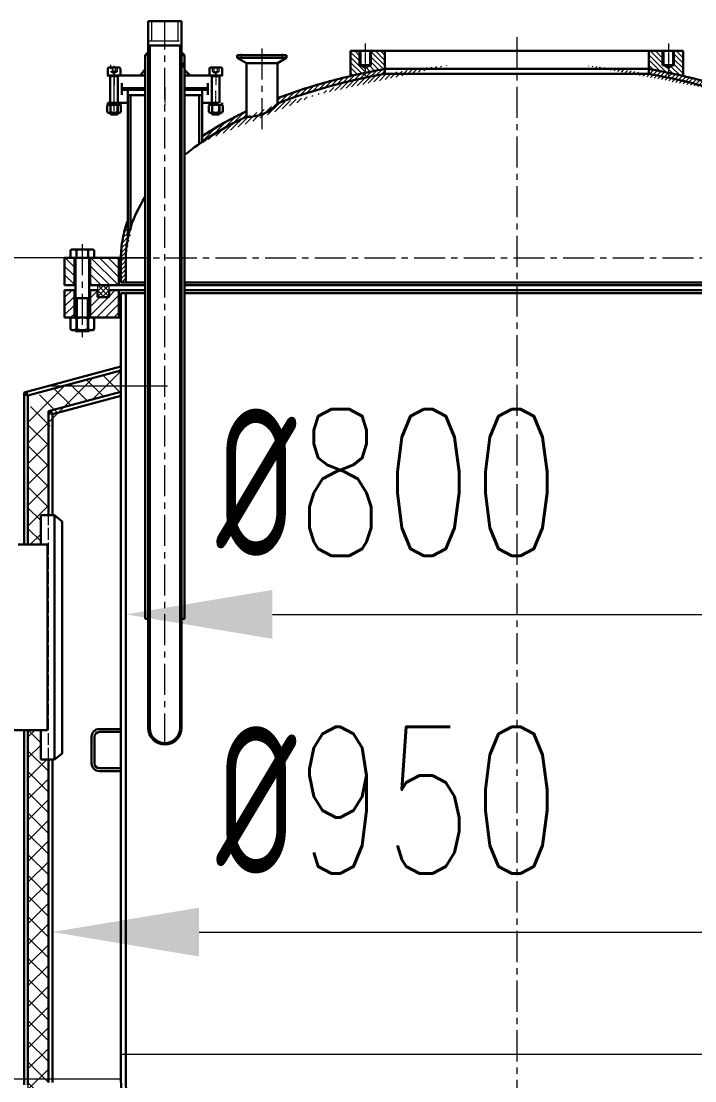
# Model space of a CAD drawing. Header units: inches. Extents: x -169 to 133840, y -13253 to 11464.
# Drawn here: x 111379 to 112068, y 7212 to 8296 of the extents above; entities that cross this region are included whole.
import ezdxf

# ---------------------------------------------------------------- set-up
doc = ezdxf.new("R2010")
doc.units = ezdxf.units.IN
doc.header["$MEASUREMENT"] = 0
for name, pattern in [('ACAD_ISO02W100', [15, 12, -3]), ('ACAD_ISO08W100', [36, 24, -3, 6, -3]), ('CENTER', [50.8, 31.75, -6.35, 6.35, -6.35]), ('CENTER2', [1.125, 0.75, -0.125, 0.125, -0.125])]:
    doc.linetypes.add(name, pattern=pattern)
for name, color, linetype, lineweight in [('1', 1, 'Continuous', 15), ('cc', 93, 'Continuous', 15), ('DH', 1, 'ACAD_ISO08W100', 9), ('lk', 7, 'Continuous', 30), ('pm', 4, 'Continuous', 13), ('XU', 4, 'ACAD_ISO02W100', 13), ('中心线', 1, 'CENTER', 18), ('中心线层', 1, 'CENTER', 13), ('标注层', 4, 'Continuous', 13), ('标注数字', 4, 'Continuous', 9), ('粗线层', 7, 'Continuous', 30), ('细实线', 2, 'Continuous', 25), ('细点画线', 1, 'CENTER2', 13), ('虚线', 4, 'ACAD_ISO02W100', 18), ('轮廓线', 7, 'Continuous', 30)]:
    doc.layers.add(name, color=color, linetype=linetype, lineweight=lineweight)
doc.styles.add('style1', font='txt.shx', dxfattribs={"width": 0.7})
doc.dimstyles.new('iso-025', dxfattribs={"dimscale": 60, "dimtxt": 2.5, "dimasz": 2.5, "dimexe": 0.5, "dimexo": 0, "dimgap": 1, "dimtad": 1, "dimdec": 0, "dimdsep": 46, "dimtxsty": 'style1', "dimcen": 3, "dimclrd": 256, "dimclre": 256, "dimclrt": 256, "dimadec": 0, "dimazin": 2, "dimtfac": 1, "dimtdec": 0, "dimtmove": 0, "dimatfit": 0, "dimfxl": 0, "dimtolj": 1, "dimtzin": 0, "dimlwd": -1, "dimlwe": -1, "dimarcsym": 0})
pattern_1 = [(135, (138952.42148, 4162.92929), (0.08838834765, 0.08838834765), [])]
pattern_2 = [(45, (84820.4647, 4162.9293), (-2.2097087, 2.2097087), [])]

# ---------------------------------------------------------------- blocks, each defined once
blk = doc.blocks.new('*D168')
at = {"layer": 'cc'}
for p, q in [((111486.4, 7677.7), (111486.4, 7719.6)), ((112286.4, 7677.7), (112286.4, 7719.6)), ((111636.4, 7689.6), (112136.4, 7689.6))]:
    blk.add_line(p, q, dxfattribs=at)
for points in [[(111636.4, 7714.6), (111636.4, 7664.6), (111486.4, 7689.6)], [(112136.4, 7714.6), (112136.4, 7664.6), (112286.4, 7689.6)]]:
    blk.add_solid(points, dxfattribs=at)
at = {"layer": 'Defpoints', "color": 0}
for p in [(112286.4, 7689.6), (111486.4, 7677.7), (112286.4, 7677.7)]:
    blk.add_point(p, dxfattribs=at)
at = {"layer": 'cc', "insert": (111754.9, 7824.6), "char_height": 150, "attachment_point": 5, "style": 'style1'}
blk.add_mtext('\\A1;{\\Fisocp.shx|c0;%%C}800', dxfattribs=at)
blk = doc.blocks.new('*D167')
at = {"layer": 'cc'}
for p, q in [((111411.4, 7352.6), (111411.4, 7394.6)), ((112361.4, 7352.6), (112361.4, 7394.6)), ((111561.4, 7364.6), (112211.4, 7364.6))]:
    blk.add_line(p, q, dxfattribs=at)
for points in [[(111561.4, 7389.6), (111561.4, 7339.6), (111411.4, 7364.6)], [(112211.4, 7389.6), (112211.4, 7339.6), (112361.4, 7364.6)]]:
    blk.add_solid(points, dxfattribs=at)
at = {"layer": 'Defpoints', "color": 0}
for p in [(112361.4, 7364.6), (111411.4, 7352.6), (112361.4, 7352.6)]:
    blk.add_point(p, dxfattribs=at)
at = {"layer": 'cc', "insert": (111754.9, 7499.6), "char_height": 150, "attachment_point": 5, "style": 'style1'}
blk.add_mtext('\\A1;{\\Fisocp.shx|c0;%%C}950', dxfattribs=at)
blk = doc.blocks.new('*D169')
at = {"layer": 'cc'}
for p, q in [((111386.4, 7224.7), (111386.4, 6562.8)), ((112386.4, 7208.2), (112386.4, 6562.8)), ((111536.4, 6592.8), (112236.4, 6592.8))]:
    blk.add_line(p, q, dxfattribs=at)
for points in [[(111536.4, 6617.8), (111536.4, 6567.8), (111386.4, 6592.8)], [(112236.4, 6617.8), (112236.4, 6567.8), (112386.4, 6592.8)]]:
    blk.add_solid(points, dxfattribs=at)
at = {"layer": 'Defpoints', "color": 0}
for p in [(111386.4, 7224.7), (112386.4, 7208.2), (112386.4, 6592.8)]:
    blk.add_point(p, dxfattribs=at)
at = {"layer": 'cc', "insert": (111783.9, 6727.8), "char_height": 150, "attachment_point": 5, "style": 'style1'}
blk.add_mtext('\\A1;{\\Fisocp.shx|c0;%%C}1000', dxfattribs=at)
blk = doc.blocks.new('*D170')
at = {"layer": 'cc'}
for p, q in [((111506.4, 8054.2), (110973.9, 8054.2)), ((111003.9, 7904.2), (111003.9, 7364.2)), ((111481.4, 7214.2), (110973.9, 7214.2))]:
    blk.add_line(p, q, dxfattribs=at)
for points in [[(110978.9, 7904.2), (111028.9, 7904.2), (111003.9, 8054.2)], [(110978.9, 7364.2), (111028.9, 7364.2), (111003.9, 7214.2)]]:
    blk.add_solid(points, dxfattribs=at)
at = {"layer": 'Defpoints', "color": 0}
for p in [(111506.4, 8054.2), (111003.9, 7214.2), (111481.4, 7214.2)]:
    blk.add_point(p, dxfattribs=at)
at = {"layer": 'cc', "insert": (110868.9, 7634.2), "char_height": 150, "attachment_point": 5, "rotation": 90, "style": 'style1'}
blk.add_mtext('\\A1;840', dxfattribs=at)

msp = doc.modelspace()

# ---------------------------------------------------------------- hatches: boundary and pattern name
at = {"layer": 'pm', "lineweight": 15}
h = msp.add_hatch(dxfattribs=at)
h.set_pattern_fill('ANSI31', color=256, scale=30, angle=90, style=0)
h.set_pattern_definition([(135, (84820.4647, 4162.9293), (-2.65165043, -2.65165043), [])])
edge = h.paths.add_edge_path()
edge.add_line((112035.4, 8266), (112021.4, 8266))
edge.add_line((112021.4, 8266), (112021.4, 8247.5))
edge.add_spline(control_points=[(112021.4, 8247.5), (112023.1, 8247.2), (112024.7, 8246.9), (112035.6, 8244.9), (112044.8, 8243), (112053.8, 8241)], knot_values=[1.912718, 1.912718, 1.912718, 1.912718, 1.92569, 1.92569, 1.999475, 1.999475, 1.999475, 1.999475], degree=3, periodic=0)
edge.add_line((112053.8, 8241), (112056.4, 8241))
edge.add_line((112056.4, 8241), (112056.4, 8266))
edge.add_line((112056.4, 8266), (112047.4, 8266))
edge.add_line((112047.4, 8266), (112047.4, 8251.5))
edge.add_line((112047.4, 8251.5), (112046.4, 8251.5))
edge.add_line((112046.4, 8251.5), (112041.4, 8248.6))
edge.add_line((112041.4, 8248.6), (112036.4, 8251.5))
edge.add_line((112036.4, 8251.5), (112035.4, 8251.5))
edge.add_line((112035.4, 8251.5), (112035.4, 8266))
edge = h.paths.add_edge_path()
edge.add_line((111751.4, 8263), (111751.4, 8266))
edge.add_line((111751.4, 8266), (111737.4, 8266))
edge.add_line((111737.4, 8266), (111737.4, 8251.5))
edge.add_line((111737.4, 8251.5), (111736.4, 8251.5))
edge.add_line((111736.4, 8251.5), (111731.4, 8248.6))
edge.add_line((111731.4, 8248.6), (111731.4, 8243.7))
edge.add_spline(control_points=[(111731.4, 8243.7), (111734.8, 8244.4), (111738.1, 8245), (111744.8, 8246.3), (111748.1, 8246.9), (111751.4, 8247.5)], knot_values=[1.175646, 1.175646, 1.175646, 1.175646, 1.202494, 1.202494, 1.228864, 1.228864, 1.228864, 1.228864], degree=3, periodic=0)
edge.add_line((111751.4, 8247.5), (111751.4, 8263))
edge = h.paths.add_edge_path()
edge.add_line((111725.4, 8266), (111716.4, 8266))
edge.add_line((111716.4, 8266), (111716.4, 8241))
edge.add_line((111716.4, 8241), (111719.1, 8241))
edge.add_spline(control_points=[(111719.1, 8241), (111723.2, 8241.9), (111727.3, 8242.8), (111731.4, 8243.7)], knot_values=[1.142117, 1.142117, 1.142117, 1.142117, 1.175646, 1.175646, 1.175646, 1.175646], degree=3, periodic=0)
edge.add_line((111731.4, 8243.7), (111731.4, 8248.6))
edge.add_line((111731.4, 8248.6), (111726.4, 8251.5))
edge.add_line((111726.4, 8251.5), (111725.4, 8251.5))
edge.add_line((111725.4, 8251.5), (111725.4, 8266))
at = {"layer": 'pm'}
h = msp.add_hatch(dxfattribs=at)
h.set_pattern_fill('ANSI31', color=256, scale=25, style=0)
h.set_pattern_definition(pattern_2)
edge = h.paths.add_edge_path()
edge.add_ellipse((111886.4, 8054.2), major_axis=(-400, 0), ratio=0.5, start_angle=289.7245, end_angle=307.7496, ccw=False)
edge.add_line((111751.4, 8242.5), (111751.4, 8247.5))
edge.add_spline(control_points=[(111751.4, 8247.5), (111748.1, 8246.9), (111744.8, 8246.3), (111738.1, 8245), (111734.8, 8244.4), (111731.4, 8243.7)], knot_values=[1.175646, 1.175646, 1.175646, 1.175646, 1.202016, 1.202016, 1.228864, 1.228864, 1.228864, 1.228864], degree=3, periodic=0)
edge.add_spline(control_points=[(111731.4, 8243.7), (111727.3, 8242.8), (111723.2, 8241.9), (111719.1, 8241)], knot_values=[1.142117, 1.142117, 1.142117, 1.142117, 1.175646, 1.175646, 1.175646, 1.175646], degree=3, periodic=0)
edge.add_spline(control_points=[(111719.1, 8241), (111708.8, 8238.6), (111698.7, 8236), (111672.4, 8228.6), (111656.6, 8223.4), (111641.6, 8217.7)], knot_values=[0.917579, 0.917579, 0.917579, 0.917579, 1.001842, 1.001842, 1.142117, 1.142117, 1.142117, 1.142117], degree=3, periodic=0)
edge.add_line((111641.6, 8217.7), (111641.6, 8212.3))
edge = h.paths.add_edge_path()
edge.add_spline(control_points=[(112093.7, 8230.5), (112089, 8231.9), (112084.2, 8233.3), (112071, 8236.9), (112062.5, 8239), (112053.8, 8241)], knot_values=[1.999475, 1.999475, 1.999475, 1.999475, 2.040469, 2.040469, 2.111322, 2.111322, 2.111322, 2.111322], degree=3, periodic=0)
edge.add_spline(control_points=[(112053.8, 8241), (112049.7, 8241.9), (112045.6, 8242.8), (112041.4, 8243.7)], knot_values=[1.965935, 1.965935, 1.965935, 1.965935, 1.999475, 1.999475, 1.999475, 1.999475], degree=3, periodic=0)
edge.add_spline(control_points=[(112041.4, 8243.7), (112036.4, 8244.7), (112031.4, 8245.7), (112024.7, 8246.9), (112023.1, 8247.2), (112021.4, 8247.5)], knot_values=[1.912718, 1.912718, 1.912718, 1.912718, 1.952963, 1.952963, 1.965935, 1.965935, 1.965935, 1.965935], degree=3, periodic=0)
edge.add_line((112021.4, 8247.5), (112021.4, 8242.5))
edge.add_ellipse((111886.4, 8054.2), major_axis=(-400, 0), ratio=0.5, start_angle=239.0874, end_angle=250.2761, ccw=False)
edge.add_line((112091.9, 8225.8), (112093.7, 8230.5))
edge = h.paths.add_edge_path()
edge.add_spline(control_points=[(112291.4, 8054.2), (112291.4, 8058.3), (112291.2, 8062.4), (112289.5, 8076.6), (112286.9, 8086.7), (112278.8, 8106.3), (112273.3, 8116), (112259.7, 8134.7), (112251.6, 8143.8), (112240.6, 8154), (112238.8, 8155.6), (112237, 8157.2)], knot_values=[2.622443, 2.622443, 2.622443, 2.622443, 2.681232, 2.681232, 2.825872, 2.825872, 2.970511, 2.970511, 3.11515, 3.11515, 3.141593, 3.141593, 3.141593, 3.141593], degree=3, periodic=0)
edge.add_line((112237, 8157.2), (112235.5, 8153.1))
edge.add_line((112235.5, 8153.1), (112233.1, 8153.9))
edge.add_ellipse((111886.4, 8054.2), major_axis=(-400, 0), ratio=0.5, start_angle=180, end_angle=209.9162, ccw=False)
edge.add_line((112286.4, 8054.2), (112291.4, 8054.2))
edge = h.paths.add_edge_path()
edge.add_spline(control_points=[(112237, 8157.2), (112238.8, 8155.6), (112240.6, 8154), (112251.6, 8143.8), (112259.7, 8134.7), (112273.3, 8116), (112278.8, 8106.3), (112286.9, 8086.7), (112289.5, 8076.6), (112291.2, 8062.4), (112291.4, 8058.3), (112291.4, 8054.2)], knot_values=[2.622443, 2.622443, 2.622443, 2.622443, 2.648885, 2.648885, 2.793525, 2.793525, 2.938164, 2.938164, 3.082803, 3.082803, 3.141593, 3.141593, 3.141593, 3.141593], degree=3, periodic=0)
edge.add_line((112291.4, 8054.2), (112286.4, 8054.2))
edge.add_line((112286.4, 8054.2), (112286.4, 8029.2))
edge.add_line((112286.4, 8029.2), (112291.4, 8029.2))
edge.add_line((112291.4, 8029.2), (112291.4, 8054.2))
edge = h.paths.add_edge_path()
edge.add_line((111609.8, 8198.6), (111609.8, 8204.2))
edge.add_spline(control_points=[(111609.8, 8204.2), (111605.3, 8202), (111600.9, 8199.9), (111596.3, 8197.5), (111596.1, 8197.4), (111595.9, 8197.3)], knot_values=[0.766017, 0.766017, 0.766017, 0.766017, 0.811741, 0.811741, 0.8143, 0.8143, 0.8143, 0.8143], degree=3, periodic=0)
edge.add_spline(control_points=[(111595.9, 8197.3), (111584.7, 8191.5), (111574.2, 8185.3), (111564.4, 8178.8)], knot_values=[0.646576, 0.646576, 0.646576, 0.646576, 0.766017, 0.766017, 0.766017, 0.766017], degree=3, periodic=0)
edge.add_line((111564.4, 8178.8), (111564.4, 8172.8))
edge.add_ellipse((111886.4, 8054.2), major_axis=(-400, 0), ratio=0.5, start_angle=313.7658, end_angle=323.6155, ccw=False)
edge = h.paths.add_edge_path()
edge.add_ellipse((111886.4, 8054.2), major_axis=(-400, 0), ratio=0.5, start_angle=354.2991, end_angle=360, ccw=False)
edge.add_line((111488.4, 8074.1), (111488.4, 8092.3))
edge.add_spline(control_points=[(111488.4, 8092.3), (111486.2, 8086.3), (111484.5, 8080.2), (111482.1, 8067.5), (111481.4, 8060.8), (111481.4, 8054.2)], knot_values=[0, 0, 0, 0, 0.087836, 0.087836, 0.182846, 0.182846, 0.182846, 0.182846], degree=3, periodic=0)
edge.add_line((111481.4, 8054.2), (111486.4, 8054.2))
h = msp.add_hatch(dxfattribs=at)
h.set_pattern_fill('ANSI31', color=256, scale=25, style=0)
h.set_pattern_definition(pattern_2)
edge = h.paths.add_edge_path()
edge.add_ellipse((111886.4, 8054.2), major_axis=(-400, 0), ratio=0.5, start_angle=354.2991, end_angle=360, ccw=False)
edge.add_line((111488.4, 8074.1), (111488.4, 8092.3))
edge.add_spline(control_points=[(111488.4, 8092.3), (111486.2, 8086.3), (111484.5, 8080.2), (111482.1, 8067.5), (111481.4, 8060.8), (111481.4, 8054.2)], knot_values=[0, 0, 0, 0, 0.087836, 0.087836, 0.182846, 0.182846, 0.182846, 0.182846], degree=3, periodic=0)
edge.add_line((111481.4, 8054.2), (111481.4, 8029.2))
edge.add_line((111481.4, 8029.2), (111486.4, 8029.2))
edge.add_line((111486.4, 8029.2), (111486.4, 8054.2))
h = msp.add_hatch(dxfattribs=at)
h.set_pattern_fill('ANSI31', color=256, style=0)
h.set_pattern_definition(pattern_1)
h.paths.add_polyline_path([(111382.4, 7916.7), (111385.4, 7917.5), (111386.4, 7913.6), (111382.4, 7913.6)])
h = msp.add_hatch(dxfattribs=at)
h.set_pattern_fill('ANSI31', color=256, style=0)
h.set_pattern_definition(pattern_1)
h.paths.add_polyline_path([(111407.4, 7897.5), (111410.4, 7898.3), (111411.4, 7894.4), (111407.4, 7894.4)])
at = {"layer": '标注层'}
h = msp.add_hatch(dxfattribs=at)
h.set_pattern_fill('ANSI31', color=256, scale=50, angle=90, style=0)
h.set_pattern_definition([(135, (96387.452, 3981.4923), (-4.4194174, -4.4194174), [])])
h.paths.add_polyline_path([(111449.9, 8054.2), (111449.9, 8026.2), (111457.4, 8026.2), (111469.4, 8026.2), (111479.4, 8026.2), (111479.4, 8054.2)])
h.paths.add_polyline_path([(111433.9, 8054.2), (111423.9, 8054.2), (111423.9, 8026.2), (111433.9, 8026.2)])
h = msp.add_hatch(dxfattribs=at)
h.set_pattern_fill('ANSI37', color=256, scale=30, style=0)
h.set_pattern_definition([(135, (129900.351, 4379.8107), (2.6516504, 2.6516504), []), (45, (129900.351, 4379.8107), (2.6516504, -2.6516504), [])])
h.paths.add_polyline_path([(111457.4, 8026.2), (111469.4, 8026.2), (111469.4, 8021.2), (111457.4, 8021.2)])
h.paths.add_polyline_path([(111457.4, 8021.2), (111469.4, 8021.2), (111469.4, 8014.2), (111457.4, 8014.2)])
h = msp.add_hatch(dxfattribs=at)
h.set_pattern_fill('ANSI31', color=256, scale=50, style=0)
h.set_pattern_definition([(45, (96387.452, 3981.4923), (-4.4194174, 4.4194174), [])])
h.paths.add_polyline_path([(111433.9, 8021.2), (111423.9, 8021.2), (111423.9, 7993.2), (111433.9, 7993.2)])
h.paths.add_polyline_path([(111449.9, 7993.2), (111479.4, 7993.2), (111479.4, 8021.2), (111469.4, 8021.2), (111469.4, 8014.2), (111457.4, 8014.2), (111457.4, 8021.2), (111449.9, 8021.2)])
at = {"layer": '标注数字'}
h = msp.add_hatch(dxfattribs=at)
h.set_pattern_fill('ANSI37', color=256, scale=120, style=0)
h.set_pattern_definition([(45, (96387.452, 3981.492), (-10.606602, 10.606602), []), (135, (96387.452, 3981.492), (-10.606602, -10.606602), [])])
h.paths.add_polyline_path([(111386.4, 7890.6), (111386.4, 7761), (111399.4, 7761), (111399.4, 7791), (111407.4, 7791), (111407.4, 7871.4, -0.339454), (111432.6, 7904.2), (111481.4, 7917.3), (111481.4, 7939), (111408.7, 7919.5, 0.339454)])
h = msp.add_hatch(dxfattribs=at)
h.set_pattern_fill('ANSI37', color=256, scale=120, style=0)
h.set_pattern_definition([(45, (84820.465, 4162.93), (-10.606602, 10.606602), []), (135, (84820.465, 4162.93), (-10.606602, -10.606602), [])])
h.paths.add_polyline_path([(112386.4, 7571), (112373.4, 7571), (112373.4, 7541), (112365.4, 7541), (112365.4, 7210.7), (112365.4, 7208.2), (112386.4, 7208.2)])
edge = h.paths.add_edge_path()
edge.add_ellipse((111886.4, 7183.2), major_axis=(500, 0), ratio=0.5, start_angle=272.6365, end_angle=329.3166)
edge.add_line((112316.4, 7055.6), (112316.4, 7079))
edge.add_spline(control_points=[(112316.4, 7079), (112310.9, 7073.3), (112305, 7067.8), (112287.1, 7052.5), (112274.1, 7043.1), (112245.7, 7025.3), (112230.2, 7016.9), (112197, 7001.3), (112179.4, 6994.1), (112142.2, 6981), (112122.7, 6975.2), (112082.2, 6964.9), (112061.2, 6960.5), (112018.3, 6953.2), (111996.3, 6950.3), (111952.7, 6946.2), (111931.1, 6945), (111909.4, 6944.5)], knot_values=[1.619033, 1.619033, 1.619033, 1.619033, 1.697044, 1.697044, 1.839614, 1.839614, 1.982184, 1.982184, 2.124755, 2.124755, 2.267325, 2.267325, 2.409896, 2.409896, 2.552466, 2.552466, 2.688799, 2.688799, 2.688799, 2.688799], degree=3, periodic=0)
edge.add_line((111909.4, 6944.5), (111909.4, 6933.5))
edge = h.paths.add_edge_path()
edge.add_spline(control_points=[(111863.4, 6944.5), (111855.1, 6944.7), (111846.8, 6945), (111816, 6946.5), (111793.6, 6948.5), (111749.6, 6953.9), (111728, 6957.4), (111685.9, 6966), (111665.5, 6971), (111644.7, 6977.1), (111643.6, 6977.4), (111642.4, 6977.7)], knot_values=[1.034119, 1.034119, 1.034119, 1.034119, 1.086454, 1.086454, 1.229024, 1.229024, 1.371594, 1.371594, 1.514165, 1.514165, 1.52256, 1.52256, 1.52256, 1.52256], degree=3, periodic=0)
edge.add_line((111642.4, 6977.7), (111642.4, 6965))
edge.add_ellipse((111886.4, 7183.2), major_axis=(500, 0), ratio=0.5, start_angle=240.7908, end_angle=267.3635)
edge.add_line((111863.4, 6933.5), (111863.4, 6944.5))
edge = h.paths.add_edge_path()
edge.add_spline(control_points=[(111610.4, 6988.1), (111603.4, 6990.7), (111596.5, 6993.2), (111571.9, 7003), (111555.1, 7010.7), (111523.8, 7027.3), (111509.3, 7036.1), (111494.3, 7046.7), (111492.5, 7048), (111490.7, 7049.4)], knot_values=[0.594916, 0.594916, 0.594916, 0.594916, 0.649198, 0.649198, 0.791769, 0.791769, 0.934339, 0.934339, 0.954226, 0.954226, 0.954226, 0.954226], degree=3, periodic=0)
edge.add_line((111490.7, 7049.4), (111481.4, 7053.9))
edge.add_line((111481.4, 7053.9), (111481.4, 7036.6))
edge.add_ellipse((111886.4, 7183.2), major_axis=(500, 0), ratio=0.5, start_angle=215.9041, end_angle=236.4957)
edge.add_line((111610.4, 6974.7), (111610.4, 6988.1))
edge = h.paths.add_edge_path()
edge.add_line((111407.4, 7208.2), (111386.4, 7208.2))
edge.add_line((111386.4, 7208.2), (111386.4, 7183.2))
edge.add_ellipse((111886.4, 7183.2), major_axis=(500, 0), ratio=0.5, start_angle=180, end_angle=198.1949)
edge.add_line((111411.4, 7105.1), (111411.4, 7154.4))
edge.add_spline(control_points=[(111411.4, 7154.4), (111410.7, 7157.2), (111410.1, 7160), (111408.2, 7170.4), (111407.4, 7178), (111407.4, 7185.7)], knot_values=[0, 0, 0, 0, 0.034258, 0.034258, 0.127804, 0.127804, 0.127804, 0.127804], degree=3, periodic=0)
edge.add_line((111407.4, 7185.7), (111407.4, 7208.2))
h.paths.add_polyline_path([(111407.4, 7366.6), (111386.4, 7371.4), (111386.4, 7208.2), (111407.4, 7208.2), (111407.4, 7210.7)])
h.paths.add_polyline_path([(111407.4, 7429.9), (111386.4, 7435.5), (111386.4, 7371.4), (111407.4, 7366.6)])
h.paths.add_polyline_path([(111407.4, 7541), (111399.4, 7541), (111399.4, 7571), (111386.4, 7571), (111386.4, 7435.5), (111407.4, 7429.9)])
edge = h.paths.add_edge_path()
edge.add_ellipse((111886.4, 7183.2), major_axis=(500, 0), ratio=0.5, start_angle=345.909, end_angle=360, ccw=False)
edge.add_line((112386.4, 7183.2), (112386.4, 7208.2))
edge.add_line((112386.4, 7208.2), (112365.4, 7208.2))
edge.add_line((112365.4, 7208.2), (112365.4, 7185.7))
edge.add_spline(control_points=[(112365.4, 7185.7), (112365.4, 7177.3), (112364.6, 7168.8), (112360.7, 7150), (112357.2, 7139.7), (112352.4, 7129.5)], knot_values=[2.910336, 2.910336, 2.910336, 2.910336, 3.01343, 3.01343, 3.141592, 3.141592, 3.141592, 3.141592], degree=3, periodic=0)
edge.add_line((112352.4, 7129.5), (112371.4, 7122.3))
edge = h.paths.add_edge_path()
edge.add_line((112371.4, 7122.3), (112352.4, 7129.5))
edge.add_spline(control_points=[(112352.4, 7129.5), (112351.9, 7128.4), (112351.3, 7127.3), (112346.8, 7118.2), (112342, 7110.3), (112336.4, 7102.7)], knot_values=[2.79502, 2.79502, 2.79502, 2.79502, 2.809427, 2.809427, 2.910336, 2.910336, 2.910336, 2.910336], degree=3, periodic=0)
edge.add_line((112336.4, 7102.7), (112336.4, 7074.2))
edge.add_ellipse((111886.4, 7183.2), major_axis=(500, 0), ratio=0.5, start_angle=334.1581, end_angle=345.909)
at = {"layer": '粗线层', "lineweight": 30}
h = msp.add_hatch(color=4, dxfattribs=at)
h.paths.add_polyline_path([(111543.4, 8264.6), (111543.4, 8261.6), (111546.4, 8261.6)])
h.paths.add_polyline_path([(111509.4, 8264.6), (111506.4, 8261.6), (111509.4, 8261.6)])
h.paths.add_polyline_path([(111506.4, 8247.4), (111501.1, 8241), (111506.4, 8241)])
h.paths.add_polyline_path([(111546.4, 8246.8), (111546.4, 8241), (111552.1, 8241)])

# ---------------------------------------------------------------- linework, layer by layer
at = {"lineweight": 30}
for p, q in [((111716.4, 8266), (111716.4, 8241)), ((111716.4, 8266), (112056.4, 8266)), ((111726.4, 8266), (111726.4, 8251.5)), ((111736.4, 8266), (111736.4, 8251.5)), ((111751.4, 8266), (111751.4, 8263)), ((111751.4, 8263), (111751.4, 8242.5)), ((112021.4, 8266), (112021.4, 8242.5)), ((112036.4, 8266), (112036.4, 8251.5)), ((112046.4, 8266), (112046.4, 8251.5)), ((112056.4, 8266), (112056.4, 8241)), ((111725.4, 8251.5), (111737.4, 8251.5)), ((111726.4, 8251.5), (111731.4, 8248.6)), ((111736.4, 8251.5), (111731.4, 8248.6)), ((112047.4, 8251.5), (112035.4, 8251.5)), ((112036.4, 8251.5), (112041.4, 8248.6)), ((112046.4, 8251.5), (112041.4, 8248.6)), ((111716.4, 8241), (111719.1, 8241)), ((112053.8, 8241), (112056.4, 8241))]:
    msp.add_line(p, q, dxfattribs=at)
at = {"layer": '1'}
for p, q in [((111471, 8239.9), (111470.4, 8241)), ((111477.8, 8239.9), (111478.4, 8241)), ((111575, 8239.9), (111574.4, 8241)), ((111581.8, 8239.9), (111582.4, 8241)), ((111407.6, 7923.4), (111529.1, 7923.4)), ((112291.4, 7239.2), (111481.4, 7239.2))]:
    msp.add_line(p, q, dxfattribs=at)
at = {"layer": 'DH'}
msp.add_line((111474.4, 8214.1), (111474.4, 8250.8), dxfattribs=at)
at = {"layer": 'lk'}
for p, q in [((111479.5, 8249), (111469.3, 8249)), ((111583.5, 8249), (111573.3, 8249)), ((111467.9, 8247.6), (111467.9, 8241)), ((111467.9, 8241), (111480.9, 8241)), ((111470.4, 8213), (111470.4, 8241)), ((111478.4, 8213), (111478.4, 8241)), ((111480.9, 8241), (111480.9, 8247.6)), ((111571.9, 8247.6), (111571.9, 8241)), ((111574.4, 8213), (111574.4, 8241)), ((111582.4, 8213), (111582.4, 8241)), ((111584.9, 8241), (111584.9, 8247.6)), ((112021.4, 8247.5), (111751.4, 8247.5)), ((111751.4, 8242.5), (112021.4, 8242.5)), ((111467.3, 8203.4), (111467.3, 8210.3)), ((111467.9, 8213), (111481, 8213)), ((111467.9, 8213), (111467.9, 8210.8)), ((111467.9, 8210.8), (111481, 8210.8)), ((111479.7, 8210.8), (111469.1, 8210.8)), ((111470.9, 8210.3), (111470.9, 8203.4)), ((111473.4, 8210.8), (111475.6, 8213)), ((111474.4, 8210.8), (111476.6, 8213)), ((111478, 8210.3), (111478, 8203.4)), ((111478.4, 8203.1), (111478.4, 8210.8)), ((111481, 8210.8), (111481, 8213)), ((111481.5, 8203.4), (111481.5, 8210.3)), ((111571.3, 8203.4), (111571.3, 8210.3)), ((111571.9, 8213), (111571.9, 8210.8)), ((111571.9, 8210.8), (111585, 8210.8)), ((111583.7, 8210.8), (111573.1, 8210.8)), ((111574.9, 8210.3), (111574.9, 8203.4)), ((111577.4, 8210.8), (111579.6, 8213)), ((111578.4, 8210.8), (111580.6, 8213)), ((111582, 8210.3), (111582, 8203.4)), ((111582.4, 8203.1), (111582.4, 8210.8)), ((111585, 8210.8), (111585, 8213)), ((111585.5, 8203.4), (111585.5, 8210.3)), ((111479.7, 8202.8), (111469.1, 8202.8)), ((111470.4, 8201.5), (111470.4, 8202.8)), ((111471, 8200.9), (111470.4, 8201.5)), ((111478.4, 8201.5), (111470.4, 8201.5)), ((111477.8, 8200.9), (111471, 8200.9)), ((111477.8, 8200.9), (111478.4, 8201.5)), ((111478.4, 8201.5), (111478.4, 8202.8)), ((111583.7, 8202.8), (111573.1, 8202.8)), ((111574.4, 8201.5), (111574.4, 8202.8)), ((111575, 8200.9), (111574.4, 8201.5)), ((111582.4, 8201.5), (111574.4, 8201.5)), ((111581.8, 8200.9), (111575, 8200.9)), ((111581.8, 8200.9), (111582.4, 8201.5)), ((111582.4, 8201.5), (111582.4, 8202.8)), ((111506.4, 7685.1), (111509.4, 7685.1)), ((111543.4, 7685.1), (111546.4, 7685.1))]:
    msp.add_line(p, q, dxfattribs=at)
for centre, radius, start, end in [((111469.3, 8247.6), 1.4, 90, 180), ((111479.5, 8247.6), 1.4, 0, 90), ((111573.3, 8247.6), 1.4, 90, 180), ((111583.5, 8247.6), 1.4, 0, 90), ((111469.1, 8207.6), 3.2, 56.3278, 123.6722), ((111474.4, 8198.8), 12, 72.7925, 107.2075), ((111479.7, 8207.6), 3.2, 56.3278, 123.6722), ((111573.1, 8207.6), 3.2, 56.3278, 123.6722), ((111578.4, 8198.8), 12, 72.7925, 107.2075), ((111583.7, 8207.6), 3.2, 56.3278, 123.6722), ((111611.9, 8237.4), 38.8, 266.8362, 319.7905), ((111469.1, 8206), 3.2, 236.3278, 303.6722), ((111474.4, 8214.8), 12, 252.7925, 287.2075), ((111479.7, 8206), 3.2, 236.3278, 303.6722), ((111573.1, 8206), 3.2, 236.3278, 303.6722), ((111578.4, 8214.8), 12, 252.7925, 287.2075), ((111583.7, 8206), 3.2, 236.3278, 303.6722)]:
    msp.add_arc(centre, radius, start, end, dxfattribs=at)
at = {"layer": 'lk', "extrusion": (0, 0, -1)}
for start_param, end_param in [(0.911942, 1.226538), (1.915043, 2.110323), (0.554708, 0.80694), (0, 0.317387)]:
    msp.add_ellipse((111886.4, 8054.2), major_axis=(-400, 0), ratio=0.5, start_param=start_param, end_param=end_param, dxfattribs=at)
at = {"layer": 'lk'}
msp.add_ellipse((111886.4, 7214.2), major_axis=(-400, 0), ratio=0.5, start_param=0, end_param=3.141593, dxfattribs=at)
for points, knots in [([(111641.6, 8217.7), (111656.6, 8223.4), (111672.4, 8228.6), (111705.7, 8238), (111723.4, 8242.2), (111744.8, 8246.3), (111748.1, 8246.9), (111751.4, 8247.5)], [0.9175792, 0.9175792, 0.9175792, 0.9175792, 1.0578546, 1.0578546, 1.2024937, 1.2024937, 1.2288638, 1.2288638, 1.2288638, 1.2288638]), ([(112021.4, 8247.5), (112023.1, 8247.2), (112024.7, 8246.9), (112044.6, 8243.3), (112062.3, 8239.2), (112084.2, 8233.3), (112089, 8231.9), (112093.7, 8230.5)], [1.9127177, 1.9127177, 1.9127177, 1.9127177, 1.9256896, 1.9256896, 2.0703288, 2.0703288, 2.1113224, 2.1113224, 2.1113224, 2.1113224]), ([(111564.4, 8178.8), (111574.4, 8185.4), (111585.1, 8191.7), (111600.9, 8199.9), (111605.3, 8202), (111609.8, 8204.2)], [0.6465761, 0.6465761, 0.6465761, 0.6465761, 0.7685762, 0.7685762, 0.8143001, 0.8143001, 0.8143001, 0.8143001]), ([(111481.4, 8054.2), (111481.4, 8060.8), (111482.1, 8067.5), (111484.5, 8080.2), (111486.2, 8086.3), (111488.4, 8092.3)], [0, 0, 0, 0, 0.0950098, 0.0950098, 0.1828462, 0.1828462, 0.1828462, 0.1828462]), ([(111481.4, 8054.2), (111481.4, 8060.8), (111482.1, 8067.5), (111484.5, 8080.2), (111486.2, 8086.3), (111488.4, 8092.3)], [0, 0, 0, 0, 0.0950098, 0.0950098, 0.1828462, 0.1828462, 0.1828462, 0.1828462]), ([(111481.4, 7214.2), (111481.4, 7207.5), (111482.1, 7200.9), (111484.6, 7187.7), (111486.5, 7181.1), (111492.8, 7164.7), (111498, 7155.1), (111511.1, 7136.2), (111518.9, 7127.1), (111537.2, 7109.6), (111547.5, 7101.2), (111570.4, 7085.3), (111583, 7077.7), (111610.2, 7063.7), (111624.7, 7057.2), (111655.6, 7045.3), (111671.8, 7039.9), (111705.7, 7030.3), (111723.4, 7026.2), (111759.6, 7019.2), (111778.2, 7016.4), (111816.1, 7012), (111835.3, 7010.6), (111857.6, 7009.7), (111860.5, 7009.6), (111863.4, 7009.5)], [0, 0, 0, 0, 0.09501, 0.09501, 0.19002, 0.19002, 0.334659, 0.334659, 0.479298, 0.479298, 0.623937, 0.623937, 0.768576, 0.768576, 0.913215, 0.913215, 1.057855, 1.057855, 1.202494, 1.202494, 1.347133, 1.347133, 1.491772, 1.491772, 1.513622, 1.513622, 1.513622, 1.513622]), ([(111909.4, 7009.5), (111910.6, 7009.5), (111911.7, 7009.6), (111932.2, 7010.3), (111951.5, 7011.6), (111989.4, 7015.6), (112008.1, 7018.4), (112044.6, 7025.1), (112062.3, 7029.1), (112096.4, 7038.5), (112112.8, 7043.7), (112144, 7055.4), (112158.7, 7061.9), (112186.3, 7075.7), (112199, 7083.2), (112222.4, 7098.9), (112232.9, 7107.2), (112251.6, 7124.6), (112259.7, 7133.7), (112273.3, 7152.4), (112278.8, 7162), (112286.9, 7181.7), (112289.5, 7191.8), (112291.2, 7206), (112291.4, 7210.1), (112291.4, 7214.2)], [1.627969, 1.627969, 1.627969, 1.627969, 1.636411, 1.636411, 1.78105, 1.78105, 1.92569, 1.92569, 2.070329, 2.070329, 2.214968, 2.214968, 2.359607, 2.359607, 2.504246, 2.504246, 2.648885, 2.648885, 2.793525, 2.793525, 2.938164, 2.938164, 3.082803, 3.082803, 3.141593, 3.141593, 3.141593, 3.141593])]:
    msp.add_open_spline(points, degree=3, knots=knots, dxfattribs=at)
at = {"layer": 'pm'}
for p, q in [((111470.4, 8239.9), (111478.4, 8239.9)), ((111471, 8213), (111471, 8239.9)), ((111477.8, 8213), (111477.8, 8239.9)), ((111574.4, 8239.9), (111582.4, 8239.9)), ((111575, 8213), (111575, 8239.9)), ((111581.8, 8213), (111581.8, 8239.9)), ((111471, 8200.9), (111471, 8202.8)), ((111477.8, 8200.9), (111477.8, 8202.8)), ((111575, 8200.9), (111575, 8202.8)), ((111581.8, 8200.9), (111581.8, 8202.8)), ((111386.4, 7913.6), (111382.4, 7913.6)), ((111386.4, 7913.6), (111385.4, 7917.5)), ((111411.4, 7894.4), (111407.4, 7894.4)), ((111411.4, 7894.4), (111410.4, 7898.3))]:
    msp.add_line(p, q, dxfattribs=at)
at = {"layer": 'XU'}
for p, q in [((111471, 8247.8), (111471, 8251.8)), ((111472.7, 8245), (111472.7, 8249)), ((111476.1, 8245), (111476.1, 8249)), ((111477.9, 8245), (111477.9, 8249)), ((111575, 8245), (111575, 8249)), ((111576.7, 8245), (111576.7, 8249)), ((111580.1, 8245), (111580.1, 8249)), ((111581.9, 8245), (111581.9, 8249)), ((111471, 8245), (111474.4, 8243)), ((111477.9, 8245), (111474.4, 8243)), ((111575, 8245), (111578.4, 8243)), ((111581.9, 8245), (111578.4, 8243))]:
    msp.add_line(p, q, dxfattribs=at)
for centre, radius, start, end in [((111471.8, 8246.7), 1.92, 243.4349, 296.5651), ((111474.4, 8251.5), 6.76, 255.2529, 284.7471), ((111477, 8246.7), 1.92, 243.4349, 296.5651), ((111575.8, 8246.7), 1.92, 243.4349, 296.5651), ((111578.4, 8251.5), 6.76, 255.2529, 284.7471), ((111581, 8246.7), 1.92, 243.4349, 296.5651)]:
    msp.add_arc(centre, radius, start, end, dxfattribs=at)
at = {"layer": '中心线', "linetype": 'CENTER'}
for p, q in [((111886.4, 8280.1), (111886.4, 6871.5)), ((111604.7, 8258.9), (111604.7, 8263)), ((111625.7, 8268.5), (111625.7, 8184.7)), ((111646.6, 8258.9), (111646.6, 8263)), ((111476.4, 8054.2), (112296.4, 8054.2))]:
    msp.add_line(p, q, dxfattribs=at)
at = {"layer": '中心线'}
msp.add_line((111441.9, 8068.2), (111441.9, 7973.1), dxfattribs=at)
at = {"layer": '中心线层', "color": 1, "lineweight": 15}
for p, q in [((111512.9, 8276.4), (111512.9, 8296.4)), ((111526.4, 7556.4), (111526.4, 8296.4)), ((111539.9, 8276.4), (111539.9, 8296.4)), ((111509.4, 8276.4), (111543.4, 8276.4))]:
    msp.add_line(p, q, dxfattribs=at)
at = {"layer": '标注层'}
for p, q in [((111469.4, 8026.2), (111457.4, 8026.2)), ((111457.4, 8026.2), (111457.4, 8021.2)), ((111469.4, 8021.2), (111469.4, 8026.2))]:
    msp.add_line(p, q, dxfattribs=at)
at = {"layer": '粗线层', "lineweight": 30}
for p, q in [((111509.4, 7573.4), (111509.4, 8296.4)), ((111509.4, 8296.4), (111543.4, 8296.4)), ((111543.4, 7573.4), (111543.4, 8296.4)), ((111509.4, 8271.4), (111543.4, 8271.4)), ((111510.9, 7573.4), (111510.9, 8271.4)), ((111541.9, 7573.4), (111541.9, 8271.4)), ((111509.4, 8264.6), (111506.4, 8261.6)), ((111506.4, 7685.1), (111506.4, 8261.6)), ((111509.4, 8261.6), (111506.4, 8261.6)), ((111546.4, 8261.6), (111543.4, 8264.6)), ((111546.4, 8261.6), (111543.4, 8261.6)), ((111546.4, 7685.1), (111546.4, 8261.6)), ((111546.4, 8253.1), (111543.4, 8253.1)), ((111546.4, 8250.1), (111543.4, 8250.1)), ((111506.4, 8241), (111467.4, 8241)), ((111501.1, 8241), (111506.4, 8247.4)), ((111546.4, 8246.8), (111552.1, 8241)), ((111585.4, 8241), (111546.4, 8241)), ((111482.4, 8221), (111482.4, 8233)), ((111482.4, 8228), (111506.4, 8228)), ((111546.4, 8228), (111570.4, 8228)), ((111570.4, 8233), (111570.4, 8221)), ((111482.4, 8226), (111506.4, 8226)), ((111488.4, 8074.1), (111488.4, 8226)), ((111488.4, 8220.8), (111506.4, 8220.8)), ((111491.4, 8085.6), (111491.4, 8220.8)), ((111546.4, 8226), (111570.4, 8226)), ((111546.4, 8220.8), (111564.4, 8220.8)), ((111561.4, 8170.8), (111561.4, 8220.8)), ((111564.4, 8172.8), (111564.4, 8226)), ((111488.4, 8213), (111471.4, 8213)), ((111581.4, 8213), (111564.4, 8213))]:
    msp.add_line(p, q, dxfattribs=at)
for radius in [17, 15.5]:
    msp.add_arc((111526.4, 7573.4), radius, 180, 0, dxfattribs=at)
at = {"layer": '细实线'}
for p, q in [((111725.4, 8251.5), (111725.4, 8266)), ((111737.4, 8251.5), (111737.4, 8266)), ((112035.4, 8251.5), (112035.4, 8266)), ((112047.4, 8251.5), (112047.4, 8266))]:
    msp.add_line(p, q, dxfattribs=at)
at = {"layer": '细实线', "color": 1, "linetype": 'Continuous'}
for p, q in [((111436.4, 8013.2), (111436.4, 7979.2)), ((111447.4, 8013.2), (111447.4, 7979.2))]:
    msp.add_line(p, q, dxfattribs=at)
at = {"layer": '细点画线'}
for p, q in [((111731.4, 8273.5), (111731.4, 8240.1)), ((112041.4, 8273.5), (112041.4, 8240.1))]:
    msp.add_line(p, q, dxfattribs=at)
at = {"layer": '细点画线', "ltscale": 5}
for p, q in [((111547.2, 8251.6), (111542.2, 8251.6)), ((111474.4, 8243.3), (111474.4, 8231)), ((111578.4, 8243), (111578.4, 8231)), ((111526.4, 8228.8), (111526.4, 8210.8)), ((111474.4, 8200.2), (111474.4, 8225)), ((111578.4, 8211), (111578.4, 8225))]:
    msp.add_line(p, q, dxfattribs=at)
at = {"layer": '虚线', "color": 2, "lineweight": 15}
msp.add_line((111407.4, 7541), (111407.4, 7791), dxfattribs=at)
at = {"layer": '轮廓线'}
for p, q in [((111650.9, 8261.8), (111600.4, 8261.8)), ((111600.4, 8261.8), (111600.4, 8258.8)), ((111650.9, 8258.8), (111650.9, 8261.8)), ((111650.9, 8258.8), (111600.4, 8258.8)), ((111600.4, 8258.8), (111609.8, 8253.4)), ((111609.8, 8253.4), (111641.6, 8253.4)), ((111609.8, 8253.4), (111609.8, 8198.6)), ((111650.9, 8258.8), (111641.6, 8253.4)), ((111641.6, 8212.3), (111641.6, 8253.4)), ((111423.9, 8026.2), (111423.9, 8054.2)), ((111481.4, 8054.2), (111423.9, 8054.2)), ((111433.9, 8054.2), (111433.9, 8026.2)), ((111449.9, 8054.2), (111449.9, 8026.2)), ((111479.4, 8026.2), (111479.4, 8054.2)), ((111434.9, 8026.2), (111423.9, 8026.2)), ((111457.4, 8026.2), (111448.9, 8026.2)), ((111481.4, 8026.2), (111457.4, 8026.2)), ((111481.4, 8026.2), (111506.4, 8026.2)), ((111546.4, 8026.2), (111886.4, 8026.2)), ((112291.4, 8026.2), (111886.4, 8026.2)), ((111423.9, 8021.2), (111423.9, 7993.2)), ((111434.9, 8021.2), (111423.9, 8021.2)), ((111433.9, 7993.2), (111433.9, 8021.2)), ((111457.4, 8021.2), (111448.9, 8021.2)), ((111449.9, 7993.2), (111449.9, 8021.2)), ((111469.4, 8014.2), (111457.4, 8014.2)), ((111481.4, 8021.2), (111469.4, 8021.2)), ((111479.4, 8021.2), (111479.4, 7993.2)), ((111481.4, 7239.2), (111481.4, 8018.2)), ((111486.4, 8018.2), (111506.4, 8018.2)), ((111546.4, 8018.2), (111886.4, 8018.2)), ((112286.4, 8018.2), (111886.4, 8018.2)), ((111481.4, 7993.2), (111423.9, 7993.2)), ((111481.4, 7943.2), (111382.4, 7916.7)), ((111481.4, 7939), (111386.4, 7913.6)), ((111382.4, 7761), (111382.4, 7916.7)), ((111386.4, 7761), (111386.4, 7913.6)), ((111481.4, 7917.3), (111407.4, 7897.5)), ((111481.4, 7913.2), (111411.4, 7894.4)), ((111407.4, 7791), (111407.4, 7897.5)), ((111411.4, 7791), (111411.4, 7894.4)), ((111399.4, 7761), (111399.4, 7791)), ((111399.4, 7791), (111413.4, 7791)), ((111413.4, 7791), (111421.4, 7784.7)), ((111413.4, 7791), (111413.4, 7541)), ((111421.4, 7784.7), (111421.4, 7547.2)), ((111406.4, 7761), (111376.4, 7761)), ((111406.4, 7761), (111406.4, 7571)), ((111406.4, 7571), (111201.4, 7571)), ((111382.4, 7208.2), (111382.4, 7571)), ((111386.4, 7208.2), (111386.4, 7571)), ((111399.4, 7541), (111399.4, 7571)), ((111481.4, 7572.3), (111459.4, 7572.3)), ((111481.4, 7569.3), (111459.4, 7569.3)), ((111451.4, 7564.3), (111451.4, 7537.3)), ((111454.4, 7564.3), (111454.4, 7537.3)), ((111413.4, 7541), (111421.4, 7547.2)), ((111399.4, 7541), (111413.4, 7541)), ((111407.4, 7210.7), (111407.4, 7541)), ((111411.4, 7210.7), (111411.4, 7541)), ((111459.4, 7532.3), (111481.4, 7532.3)), ((111459.4, 7529.3), (111481.4, 7529.3))]:
    msp.add_line(p, q, dxfattribs=at)
at = {"layer": '轮廓线', "color": 7, "linetype": 'Continuous'}
for p, q in [((111431.4, 8063), (111429.8, 8062.1)), ((111429.8, 8062.1), (111429.8, 8054.2)), ((111429.8, 8054.2), (111454.1, 8054.2)), ((111452.4, 8063), (111431.4, 8063)), ((111434.9, 8054.2), (111434.9, 7993.2)), ((111435.9, 8062.1), (111435.9, 8054.2)), ((111448, 8062.1), (111448, 8054.2)), ((111448.9, 7993.2), (111448.9, 8054.2)), ((111454.1, 8062.1), (111452.4, 8063)), ((111454.1, 8062.1), (111454.1, 8054.2)), ((111434.9, 8013.2), (111448.9, 8013.2)), ((111429.8, 7992.3), (111431.4, 7993.2)), ((111429.8, 7981.3), (111429.8, 7992.3)), ((111431.4, 7993.2), (111452.4, 7993.2)), ((111435.9, 7981.3), (111435.9, 7992.3)), ((111448, 7981.3), (111448, 7992.3)), ((111452.4, 7993.2), (111454.1, 7992.3)), ((111454.1, 7981.3), (111454.1, 7992.3)), ((111429.8, 7981.3), (111431.4, 7980.4)), ((111431.4, 7980.4), (111452.4, 7980.4)), ((111434.9, 7980.4), (111434.9, 7979.2)), ((111434.9, 7979.2), (111448.9, 7979.2)), ((111448.9, 7979.2), (111448.9, 7980.4)), ((111452.4, 7980.4), (111454.1, 7981.3))]:
    msp.add_line(p, q, dxfattribs=at)
at = {"layer": '轮廓线', "color": 7}
for p, q in [((111481.4, 8054.2), (111481.4, 8029.2)), ((111481.4, 8054.2), (111481.4, 8029.2)), ((111486.4, 8054.2), (111486.4, 8029.2)), ((111486.4, 8054.2), (111486.4, 8029.2)), ((111481.4, 8029.2), (111506.4, 8029.2)), ((111546.4, 8029.2), (111886.4, 8029.2)), ((112291.4, 8029.2), (111886.4, 8029.2)), ((111457.4, 8014.2), (111457.4, 8021.2)), ((111469.4, 8014.2), (111469.4, 8021.2)), ((111481.4, 8021.2), (111506.4, 8021.2)), ((111486.4, 8018.2), (111481.4, 8018.2)), ((111486.4, 7239.2), (111486.4, 8018.2)), ((111546.4, 8021.2), (111886.4, 8021.2)), ((112291.4, 8021.2), (111886.4, 8021.2)), ((111481.4, 7214.2), (111481.4, 7239.2)), ((111486.4, 7214.2), (111486.4, 7239.2))]:
    msp.add_line(p, q, dxfattribs=at)
at = {"layer": '轮廓线', "color": 7, "linetype": 'Continuous'}
for centre, radius, start, end in [((111432.8, 8057.6), 5.37, 55.6158, 124.3842), ((111441.9, 8042.9), 20.1, 72.412, 107.588), ((111451, 8057.6), 5.37, 55.6158, 124.3842), ((111432.8, 7987.8), 5.37, 55.6158, 124.3842), ((111441.9, 7973.1), 20.1, 72.412, 107.588), ((111451, 7987.8), 5.37, 55.6158, 124.3842), ((111432.8, 7985.8), 5.37, 235.6158, 304.3842), ((111441.9, 8000.5), 20.1, 252.412, 287.588), ((111451, 7985.8), 5.37, 235.6158, 304.3842)]:
    msp.add_arc(centre, radius, start, end, dxfattribs=at)
at = {"layer": '轮廓线'}
for centre, radius, start, end in [((111459.4, 7564.3), 8, 90, 180), ((111459.4, 7564.3), 5, 90, 180), ((111459.4, 7537.3), 8, 180, 270), ((111459.4, 7537.3), 5, 180, 270)]:
    msp.add_arc(centre, radius, start, end, dxfattribs=at)

# ---------------------------------------------------------------- dimensions: what is measured, and where the dimension line sits
at = {"layer": 'cc'}
dim = msp.add_linear_dim(base=(111003.9, 7214.2), p1=(111506.4, 8054.2), p2=(111481.4, 7214.2), angle=90, dimstyle='iso-025', dxfattribs=at)
dim.commit()
dim.dimension.update_dxf_attribs({"geometry": '*D170', "text_midpoint": (110868.9, 7634.2)})
for base, p1, p2, picture, middle in [((112286.4, 7689.6), (111486.4, 7677.7), (112286.4, 7677.7), '*D168', (111754.9, 7689.6)), ((112361.4, 7364.6), (111411.4, 7352.6), (112361.4, 7352.6), '*D167', (111754.9, 7364.6)), ((112386.4, 6592.8), (111386.4, 7224.7), (112386.4, 7208.2), '*D169', (111783.9, 6592.8))]:
    dim = msp.add_linear_dim(base=base, p1=p1, p2=p2, text='{\\Fisocp.shx|c0;%%C}<>', dimstyle='iso-025', dxfattribs=at)
    dim.commit()
    dim.dimension.update_dxf_attribs({"geometry": picture, "text_midpoint": middle, "dimtype": 160})

doc.saveas('drawing.dxf')
